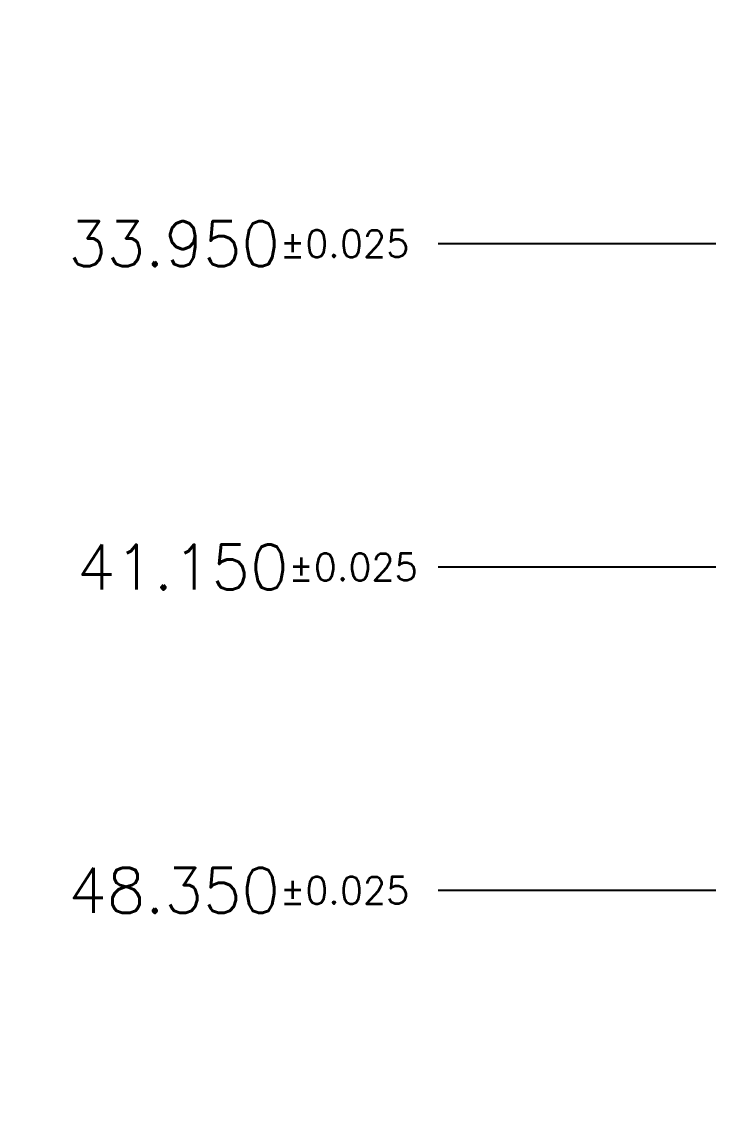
# Model space of a CAD drawing. Extents: x -204 to -64, y -54 to 30.
# Drawn here: x -201.65 to -189.42, y -24.52 to -5.04 of the extents above; entities that cross this region are included whole.
import ezdxf

# ---------------------------------------------------------------- set-up
doc = ezdxf.new("R2010")
doc.units = 0
doc.header["$LTSCALE"] = 8
doc.header["$MEASUREMENT"] = 0
doc.layers.add('DIM', color=7, linetype='Continuous')
doc.styles.get("Standard").update_dxf_attribs({"font": 'SIMPLEX.shx', "height": 0.8})
doc.dimstyles.new('LF', dxfattribs={"dimtxt": 0.8, "dimasz": 0.6, "dimexe": 0.2, "dimexo": 0.2, "dimgap": 0.2, "dimtad": 0, "dimdec": 3, "dimlfac": 1.25, "dimzin": 0, "dimdsep": 46, "dimtxsty": 'Standard', "dimcen": 0.2, "dimclrd": 2, "dimclre": 2, "dimclrt": 256, "dimadec": 0, "dimazin": 0, "dimtfac": 1, "dimtdec": 3, "dimtofl": 0, "dimtmove": 0, "dimatfit": 3, "dimfxl": 1, "dimtolj": 1, "dimtzin": 0, "dimarcsym": 0})

# ---------------------------------------------------------------- blocks, each defined once
blk = doc.blocks.new('*D82')
at = {"layer": 'DEFPOINTS', "color": 0, "transparency": 16777216}
for p in [(23.625, -249.265), (14.433, -276.425), (23.241, -276.425)]:
    blk.add_point(p, dxfattribs=at)
at = {"layer": 'DIM', "color": 2, "lineweight": -2, "transparency": 16777216}
blk.add_line((23.041, -276.425), (14.433, -276.425), dxfattribs=at)
at = {"layer": 'DIM', "transparency": 16777216, "insert": (10.881, -276.425), "char_height": 0.8, "attachment_point": 5}
blk.add_mtext('\\A1;33.950{\\H0.48;±0.025}', dxfattribs=at)
blk = doc.blocks.new('*D83')
at = {"layer": 'DEFPOINTS', "color": 0, "transparency": 16777216}
for p in [(23.625, -249.265), (14.433, -282.185), (23.241, -282.185)]:
    blk.add_point(p, dxfattribs=at)
at = {"layer": 'DIM', "color": 2, "lineweight": -2, "transparency": 16777216}
blk.add_line((23.041, -282.185), (14.433, -282.185), dxfattribs=at)
at = {"layer": 'DIM', "transparency": 16777216, "insert": (11.033, -282.185), "char_height": 0.8, "attachment_point": 5}
blk.add_mtext('\\A1;41.150{\\H0.48;±0.025}', dxfattribs=at)
blk = doc.blocks.new('*D84')
at = {"layer": 'DEFPOINTS', "color": 0, "transparency": 16777216}
for p in [(23.625, -249.265), (14.433, -287.945), (23.241, -287.945)]:
    blk.add_point(p, dxfattribs=at)
at = {"layer": 'DIM', "color": 2, "lineweight": -2, "transparency": 16777216}
blk.add_line((23.041, -287.945), (14.433, -287.945), dxfattribs=at)
at = {"layer": 'DIM', "transparency": 16777216, "insert": (10.881, -287.945), "char_height": 0.8, "attachment_point": 5}
blk.add_mtext('\\A1;48.350{\\H0.48;±0.025}', dxfattribs=at)
blk = doc.blocks.new('*D85')
at = {"layer": 'DEFPOINTS', "color": 0, "transparency": 16777216}
for p in [(23.625, -249.265), (14.433, -293.705), (23.241, -293.705)]:
    blk.add_point(p, dxfattribs=at)
at = {"layer": 'DIM', "color": 2, "lineweight": -2, "transparency": 16777216}
blk.add_line((23.041, -293.705), (14.433, -293.705), dxfattribs=at)
at = {"layer": 'DIM', "transparency": 16777216, "insert": (10.881, -293.705), "char_height": 0.8, "attachment_point": 5}
blk.add_mtext('\\A1;55.550{\\H0.48;±0.025}', dxfattribs=at)
blk = doc.blocks.new('*D86')
at = {"layer": 'DEFPOINTS', "color": 0, "transparency": 16777216}
for p in [(23.625, -249.265), (14.433, -299.465), (23.241, -299.465)]:
    blk.add_point(p, dxfattribs=at)
at = {"layer": 'DIM', "color": 2, "lineweight": -2, "transparency": 16777216}
blk.add_line((23.041, -299.465), (14.433, -299.465), dxfattribs=at)
at = {"layer": 'DIM', "transparency": 16777216, "insert": (10.881, -299.465), "char_height": 0.8, "attachment_point": 5}
blk.add_mtext('\\A1;62.750{\\H0.48;±0.025}', dxfattribs=at)
blk = doc.blocks.new('*D87')
at = {"layer": 'DEFPOINTS', "color": 0, "transparency": 16777216}
for p in [(23.625, -249.265), (14.433, -305.225), (23.241, -305.225)]:
    blk.add_point(p, dxfattribs=at)
at = {"layer": 'DIM', "color": 2, "lineweight": -2, "transparency": 16777216}
blk.add_line((23.041, -305.225), (14.433, -305.225), dxfattribs=at)
at = {"layer": 'DIM', "transparency": 16777216, "insert": (10.881, -305.225), "char_height": 0.8, "attachment_point": 5}
blk.add_mtext('\\A1;69.950{\\H0.48;±0.025}', dxfattribs=at)
blk = doc.blocks.new('*D57')
at = {"layer": 'DEFPOINTS', "color": 0, "transparency": 16777216}
for p in [(23.625, -249.265), (14.433, -309.345), (24.385, -309.345)]:
    blk.add_point(p, dxfattribs=at)
at = {"layer": 'DIM', "color": 2, "lineweight": -2, "transparency": 16777216}
blk.add_line((24.185, -309.345), (14.433, -309.345), dxfattribs=at)
at = {"layer": 'DIM', "transparency": 16777216, "insert": (10.957, -309.345), "char_height": 0.8, "attachment_point": 5}
blk.add_mtext('\\A1;75.100{\\H0.48;±0.025}', dxfattribs=at)
blk = doc.blocks.new('*D47')
at = {"layer": 'DEFPOINTS', "color": 0, "transparency": 16777216}
for p in [(23.625, -249.265), (14.433, -310.505), (21.233, -310.505)]:
    blk.add_point(p, dxfattribs=at)
at = {"layer": 'DIM', "color": 2, "lineweight": -2, "transparency": 16777216}
blk.add_line((21.033, -310.505), (14.433, -310.505), dxfattribs=at)
at = {"layer": 'DIM', "transparency": 16777216, "insert": (10.443, -310.505), "char_height": 0.8, "attachment_point": 5}
blk.add_mtext('\\A1;76.550(REF.)', dxfattribs=at)

msp = doc.modelspace()

# ---------------------------------------------------------------- dimensions: what is measured, and where the dimension line sits
at = {"layer": 'DIM'}
dim = msp.add_ordinate_dim(feature_location=(-187.43068, -43.07693), offset=(-6.8, 0), dtype=0, origin=(-185.03868, 18.16307), text='<>(REF.)', dimstyle='LF', dxfattribs=at)
dim.commit()
dim.dimension.update_dxf_attribs({"geometry": '*D47', "text_midpoint": (-198.22115, -43.07693), "insert": (-208.66417, 267.42797)})
for feature_location, offset, picture, middle in [((-185.42268, -8.99693), (-8.808, 0), '*D82', (-197.78306, -8.99693)), ((-185.42268, -20.51693), (-8.808, 0), '*D84', (-197.78306, -20.51693)), ((-185.42268, -26.27693), (-8.808, 0), '*D85', (-197.78306, -26.27693)), ((-185.42268, -32.03693), (-8.808, 0), '*D86', (-197.78306, -32.03693)), ((-185.42268, -37.79693), (-8.808, 0), '*D87', (-197.78306, -37.79693)), ((-184.27868, -41.91693), (-9.952, 0), '*D57', (-197.70687, -41.91693)), ((-185.42268, -14.75693), (-8.808, 0), '*D83', (-197.63068, -14.75693))]:
    dim = msp.add_ordinate_dim(feature_location=feature_location, offset=offset, dtype=0, origin=(-185.03868, 18.16307), dimstyle='LF', override={"dimtol": 1, "dimtp": 0.025, "dimtm": 0.025, "dimtfac": 0.6}, dxfattribs=at)
    dim.commit()
    dim.dimension.update_dxf_attribs({"geometry": picture, "text_midpoint": middle, "insert": (-208.66417, 267.42797)})

doc.saveas('drawing.dxf')
